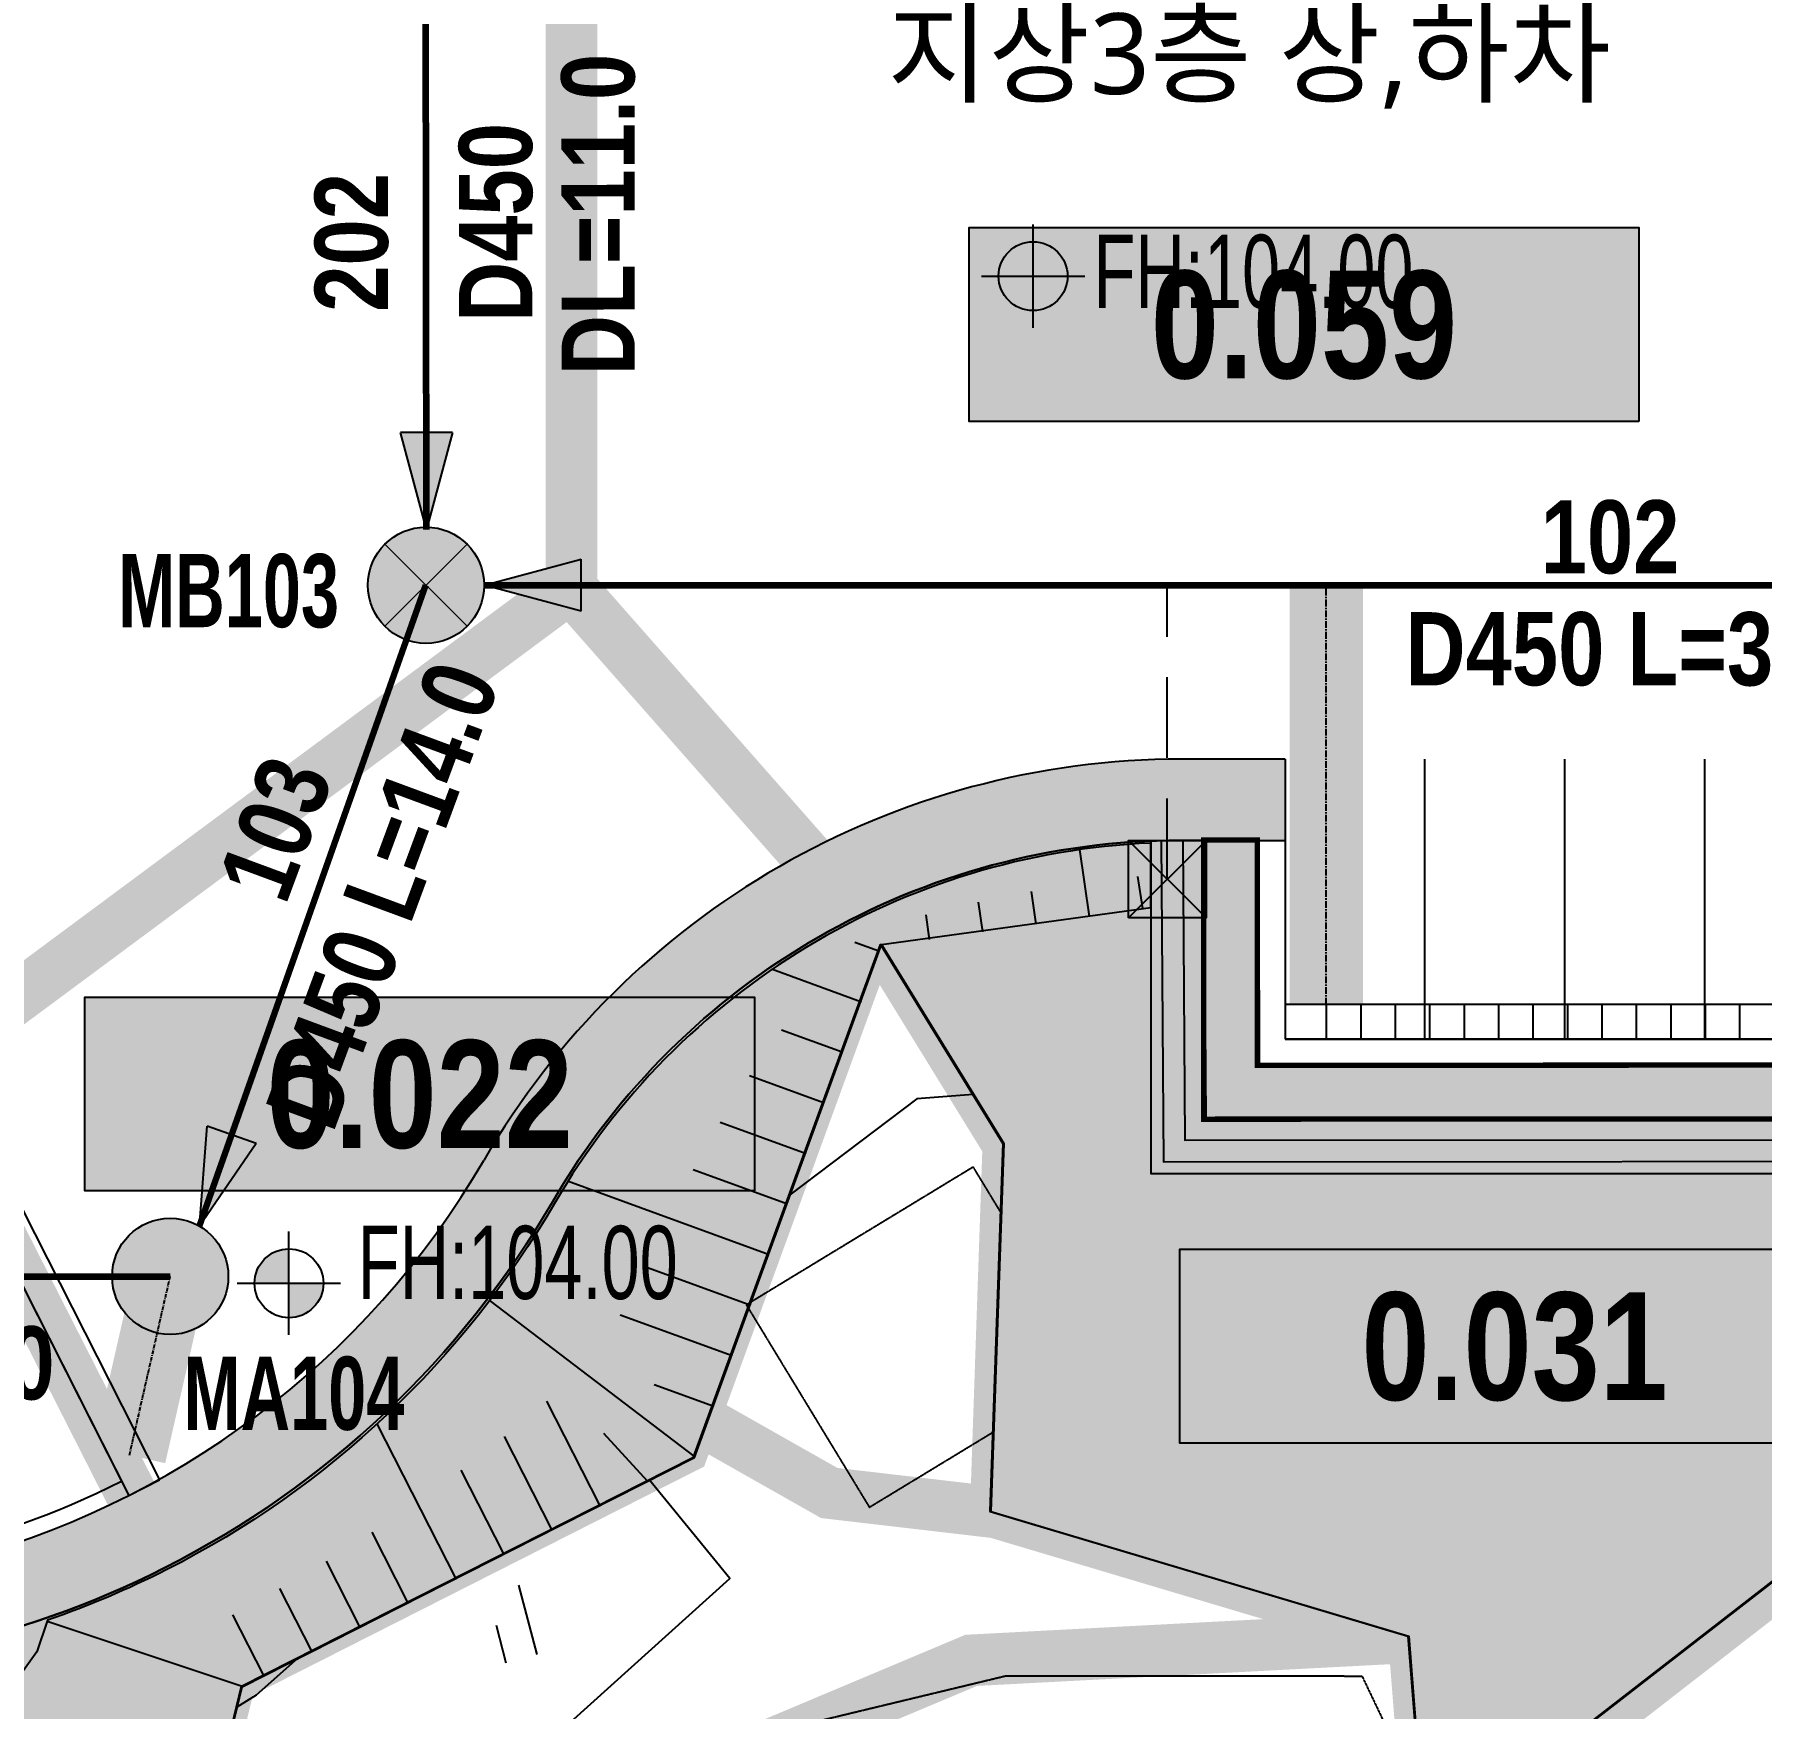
# Model space of a CAD drawing. Header units: inches. Extents: x 7998 to 323252, y 7981 to 229604.
# Drawn here: x 138959 to 171042, y 34343 to 65448 of the extents above; entities that cross this region are included whole.
import ezdxf
from ezdxf.enums import TextEntityAlignment as Align
from ezdxf.xclip import XClip

# ---------------------------------------------------------------- set-up
doc = ezdxf.new("R2010")
doc.units = ezdxf.units.IN
doc.header["$MEASUREMENT"] = 0
doc.header["$XCLIPFRAME"] = 0
for name, pattern in [('ACAD_ISO07W100', [3, 0, -3]), ('CENTER', [2, 1.25, -0.25, 0.25, -0.25]), ('CONTINOUS', [0]), ('DASHED', [0.75, 0.5, -0.25]), ('DASHED2', [0.375, 0.25, -0.125]), ('PHANTOM', [25, 20, -1, 1, -1, 1, -1]), ('XREF_BASE$0$HIDDEN', [0.375, 0.25, -0.125])]:
    doc.linetypes.add(name, pattern=pattern)
for name, color, linetype in [('-00 기호-관보호공D200-우수', 7, 'Continuous'), ('-00 기호-우수-U형플륨관D200', 4, 'Continuous'), ('CD_BASIN AREA', 30, 'Continuous'), ('CD_BASIN AREA_TEXT', 240, 'Continuous'), ('CD_BOX', 130, 'Continuous'), ('CD_MH_D1200', 100, 'Continuous'), ('CD_MH_D900', 100, 'Continuous'), ('CD_MH_TEXT', 100, 'Continuous'), ('CD_PIPE_TEXT', 93, 'Continuous'), ('CD_PIPE_흄관', 100, 'Continuous'), ('CD_S GULLY 500', 90, 'Continuous'), ('CD_SUBDRAIN PIPE D200', 55, 'CENTER'), ('CD_SUBDRAIN PIPE D250', 50, 'DASHED'), ('CD_TRENCH AxA(무소음)', 90, 'Continuous'), ('CD_TRENCH AxA(스틸)', 90, 'Continuous'), ('CE_PROPERTY LINE', 2, 'PHANTOM'), ('CE_SITE_FH', 170, 'Continuous'), ('TEXT-MAIN', 3, 'CONTINOUS'), ('XREF_BASE$0$0-녹지', 71, 'Continuous'), ('XREF_BASE$0$1-HY', 8, 'Continuous'), ('XREF_BASE$0$1-SIM', 8, 'Continuous'), ('XREF_BASE$0$1-묘지', 4, 'Continuous'), ('XREF_BASE$0$1-비닐하우스', 7, 'XREF_BASE$0$HIDDEN'), ('XREF_BASE$0$A-조적해치', 8, 'Continuous'), ('XREF_BASE$0$CE-SLOP-FILL', 1, 'Continuous'), ('XREF_BASE$0$WID', 4, 'Continuous'), ('XREF_BASE$0$사업부지', 7, 'Continuous'), ('XREF_BASE$0$절토옹벽', 2, 'Continuous'), ('XREF_BASE$0$지상1층 평면도$0$A-PK', 6, 'Continuous')]:
    doc.layers.add(name, color=color, linetype=linetype)
doc.layers.add('CE_FH_TEXT', color=130, linetype='Continuous', lineweight=20)
doc.styles.get("Standard").update_dxf_attribs({"font": 'txt', "bigfont": 'whgtxt.shx'})
doc.styles.add('나눔고딕B', font='나눔고딕BOLD.TTF')
doc.styles.add('나눔고딕N', font='나눔고딕.TTF')
doc.styles.add('맑은고딕', font='malgun_6.ttf')
doc.styles.add('휴먼엑스포', font='HMFMMUEX.TTC')
doc.linetypes.add('U', pattern='A,0.5,-0.0645,["U",휴먼엑스포,S=0.4,R=0,X=0,Y=-0.2],-0.4355000000000001,0.25', length=1.25)
doc.dimstyles.new('ISO-25', dxfattribs={"dimtxt": 2.5, "dimasz": 2.5, "dimexe": 1.25, "dimexo": 0.625, "dimtad": 1, "dimtxsty": 'Standard', "dimcen": 2.5, "dimadec": 0, "dimazin": 0, "dimtfac": 1, "dimtmove": 0, "dimatfit": 3, "dimfxl": 1, "dimarcsym": 0})

# ---------------------------------------------------------------- blocks, each defined once
blk = doc.blocks.new('XREF_BASE$0$XREF_BASE$0$A$C5E376D50')
at = {"layer": 'Defpoints', "color": 8, "linetype": 'Continuous', "flags": 128}
blk.add_lwpolyline([(217316.9919377109, 249323.9522895508), (217355.4705539914, 237061.341417573), (220995.8205651729, 225079.2702365093), (225615.8645665189, 218733.1795939258), (242228.3878179556, 208430.9289203014), (244802.1979021216, 205728.228277907), (250479.4404075891, 199766.5284095295), (263058.4959140541, 191978.3109284407), (272535.9482415006, 187743.0801730375), (281115.7233088929, 182682.4473430295), (285216.6557595544, 173581.0069610616), (288338.6812262735, 173185.4831387566), (291768.5777855404, 172782.4515611627), (288689.8604219733, 184279.6198825547), (289782.5532216388, 188809.2856989086), (298180.945014623, 193065.7420167914), (301654.9935751371, 202596.735439579), (303927.8221388105, 198900.8585062069), (303690.5480159232, 192063.4048124547), (311456.0591533622, 189742.9616222908), (311748.1782309101, 186005.6246756751), (311975.4491139115, 185910.9412591839), (360345.999016488, 223423.6668609709), (363071.3270468302, 246497.4181914628)], dxfattribs=at)
blk = doc.blocks.new('XREF_BASE$0$A$C0C523BD5')
at = {"layer": 'XREF_BASE$0$1-SIM', "color": 8}
for p, q in [((0.3944576354988385, 0.8915101256570779), (0.3944576354988385, 1.274165697395802e-06)), ((1.977459760382771e-06, 0.4800446797744371), (1.977459760382771e-06, 1.274165697395802e-06))]:
    blk.add_line(p, q, dxfattribs=at)
blk = doc.blocks.new('XREF_BASE$0$A$C6A6F38D5')
h = blk.add_hatch(color=253)
h.dxf.hatch_style = 1
h.paths.add_polyline_path([(121776.3916031509, 31926.12182220796), (137750.52472136, 44866.33680922035), (137137.1226093089, 45656.10756661222), (121247.0865061076, 32781.20936421628), (113440.5981531602, 27576.82059450008), (98668.23062719184, 27568.51683454207), (98665.87626816123, 31757.06385578337), (97665.8764260899, 31756.50176142299), (97668.792869861, 26567.95492682824), (113668.7903515723, 26576.94869546828)])
at = {"layer": 'Defpoints', "ltscale": 150, "flags": 128}
blk.add_lwpolyline([(7342.20028197486, 76541.5169813633), (7380.678898058948, 64278.90610935516), (11021.02890916239, 52296.83492825992), (15641.07291046414, 45950.74428565291), (32253.59616183443, 35648.49361191067), (34827.40624598041, 32945.79296950647), (40504.64875141066, 26984.09310108394), (53083.70425793668, 19195.87561994858), (62561.15658535669, 14960.64486447506), (71140.93165271357, 9900.012034417508), (75241.86410320131, 798.5716523848532), (78363.88957003271, 403.0478300890827), (81793.78612929722, 0.01625247256015427), (78715.06876569102, 11497.1845738549), (79807.76156550227, 16026.85039023153), (88206.15335851326, 20283.30670806562), (91680.20191909047, 29814.30013083003), (93953.0304827413, 26118.4231974358), (93715.75635980838, 19280.96950368519), (101481.2674971162, 16960.5263134393), (101773.3865747547, 13223.18936685176), (102000.6574577538, 13128.50595036644), (150371.2073604646, 50641.23155180126), (153096.535391076, 73714.98288230502)], dxfattribs=at)
at = {"layer": 'XREF_BASE$0$CE-SLOP-FILL', "color": 251, "linetype": 'ByBlock'}
for p, q in [((95544.94064508029, 30336.86383871813), (95365.53816328943, 31576.95125714733)), ((96534.63750134828, 30480.04251273428), (96447.77261118521, 31080.48045717794)), ((93565.5469325441, 30050.50649068595), (93486.1449853126, 30599.35818313548)), ((94555.24378881208, 30193.6851647021), (94468.01645633439, 30796.62842651768)), ((92575.85007627588, 29907.32781666992), (92509.75822979258, 30364.17582939853)), ((91635.04968964471, 29690.42575588249), (91188.22470688564, 29853.29353045029)), ((91308.2520835041, 28745.18440147847), (89641.35603585723, 29352.76826583556)), ((90950.13020697981, 27811.36074842102), (89826.58173036017, 28220.89434002127)), ((90607.67046564724, 26871.8282446904), (89233.08135948516, 27372.86618416136)), ((90280.87285950663, 25926.58689028639), (88687.33395448606, 26507.43206493449)), ((89595.9533768415, 24047.52188282504), (85846.81073236256, 25414.0849502545)), ((89938.41311817407, 24987.05438655565), (88184.5457102654, 25626.3393250324)), ((89253.49363550916, 23107.9893790943), (87286.67409493984, 23824.89540250177)), ((88226.11441151146, 20289.39186790222), (84403.44811844034, 23199.91484695507)), ((88911.0338941766, 22168.45687536357), (86830.59651831142, 22926.77661711673)), ((88568.57415284403, 21228.92437163295), (87456.57608046476, 21634.24783912077)), ((86451.20963558438, 19393.86960158715), (85466.69256513054, 21327.03497445161)), ((83775.26050581504, 18037.6503562445), (82313.25766430236, 20908.39110118602)), ((85559.22659232793, 18941.79651980623), (84678.1539567106, 20671.84179913168)), ((87334.36543759913, 19841.46887842086), (86526.3751076886, 20727.49682850527)), ((84667.24354907149, 18489.72343802531), (83873.13457602542, 20049.00972674959)), ((82883.27746255859, 17585.57727446358), (82217.83220351813, 18892.22372166123)), ((81991.29441930214, 17133.50419268265), (81369.01346759428, 18355.39462418164)), ((81099.31137604592, 16681.43111090185), (80506.73732424341, 17844.99004977764)), ((80208.14200375299, 16227.76033155012), (79631.2970351316, 17360.43415947663)), ((79807.7615645635, 16026.85038992899), (76180.89781834465, 17232.38766162979))]:
    blk.add_line(p, q, dxfattribs=at)
at = {"layer": 'XREF_BASE$0$CE-SLOP-FILL', "color": 251}
blk.add_lwpolyline([(96683.72402972355, 31747.57512961744), (96683.72413560841, 25559.02747536774), (113983.5817508013, 25559.02777136452), (122385.3681857814, 31095.52040074425), (138404.7541013868, 44057.48700647752)], dxfattribs=at)
at = {"layer": 'XREF_BASE$0$CE-SLOP-FILL', "color": 251, "linetype": 'ByBlock'}
blk.add_lwpolyline([(96683.72403054126, 31699.79096929866, 0.2553564551833102), (85606.45546480874, 25001.23361349883, -0.1446457408303017), (78394.59740749281, 18193.15943098426, -0.03424554593242065), (76190.0132634677, 17258.8868249325), (75988.45686386293, 16672.94989307024), (71140.9316517748, 9900.01203411512), (75241.86410226207, 798.5716520824644), (78363.88956909347, 403.0478297867521), (81793.78612835798, 0.01625217005494051), (78715.06876478391, 11497.18457368374), (79807.7615645635, 16026.85038992899), (88206.15335757425, 20283.30670776308), (91680.20191815216, 29814.30013052744), (96683.72405100358, 30503.84716007343), (96683.72403054126, 31699.79096929866)], format="xyb", dxfattribs=at)
at = {"layer": 'XREF_BASE$0$절토옹벽', "color": 8, "linetype": 'ByBlock', "ltscale": 5, "flags": 128}
blk.add_lwpolyline([(137750.52472136, 44866.33680922035, 99.99999999999999, 99.99999999999999, 0), (121776.3916031509, 31926.12182220796, 99.99999999999999, 99.99999999999999, 0), (113668.7903515723, 26576.94869546828, 99.99999999999999, 99.99999999999999, 0), (97668.792869861, 26567.95492682824, 99.99999999999999, 99.99999999999999, 0), (97665.8764260899, 31756.50176142299, 99.99999999999999, 99.99999999999999, 0), (98665.87626816123, 31757.06385578337, 0, 0, 0), (98665.8762681773, 31757.06382713313, 99.99999999999999, 99.99999999999999, 0), (98668.23062719184, 27568.51683454207, 99.99999999999999, 99.99999999999999, 0), (113440.5981531602, 27576.82059450008, 99.99999999999999, 99.99999999999999, 0), (121247.0865061076, 32781.20936421628, 99.99999999999999, 99.99999999999999, 0), (137137.1226093089, 45656.10756661222, 99.99999999999999, 99.99999999999999, 0)], format="xyseb", close=True, dxfattribs=at)
blk = doc.blocks.new('XREF_BASE$0$A$C55BF2D68')
at = {"layer": 'Defpoints', "color": 8, "elevation": 102999.999999999, "flags": 128}
blk.add_lwpolyline([(1886.219451220357, 76541.50206056901), (1924.698067501071, 64278.89118859125), (5565.048078682623, 52296.8200075276), (10185.09208002838, 45950.72936494392), (26797.61533146549, 35648.47869131947), (29371.42541563127, 32945.7780489251), (35048.667921099, 26984.07818054757), (47627.72342756379, 19195.86069945875), (57105.17575501034, 14960.62994405557), (65684.95082240237, 9899.997114047874), (69785.88327306428, 798.5567320797127), (72907.90873978322, 403.0329097746871), (76337.80529905006, 0.001332181040197611), (73259.08793548273, 11497.16965357284), (74351.78073514847, 16026.83546992671), (82750.17252813291, 20283.29178780946), (86224.22108864703, 29814.2852105971), (88497.04965232045, 26118.40827722521), (88259.77552943293, 19280.95458347304), (96025.28666687186, 16960.51139330887), (96317.40574441978, 13223.17444669316), (96544.67662742117, 13128.49103020225), (144915.2265299975, 50641.21663198899), (147640.55456034, 73714.96796248097)], dxfattribs=at)
blk = doc.blocks.new('XREF_BASE', base_point=(1.855369191616774e-10, 0))
at = {"layer": 'XREF_BASE$0$0-녹지'}
h = blk.add_hatch(color=254, dxfattribs=at)
h.dxf.hatch_style = 1
edge = h.paths.add_edge_path()
edge.add_arc((133460.6757528264, 52569.02938867751), 17499.9999998974, 296.8892841385451, 329.8113107090156)
edge.add_arc((160256.2724136018, 36980.7004343814), 13500.0000000107, 90.08699140430821, 149.8113107090157, ccw=False)
edge.add_line((160235.7755547242, 50480.68487433781), (160682.3700255952, 50481.02390356435))
edge.add_line((160682.3700255952, 50481.02390356435), (160682.3700255952, 45292.47735745343))
edge.add_line((160682.3700255952, 45292.47735745343), (176682.3675074684, 45301.47083760961))
edge.add_line((176682.3675074684, 45301.47083760961), (184807.9090177072, 50634.61037262052))
edge.add_line((184807.9090177072, 50634.61037262052), (200764.1018772563, 63590.85895136162))
edge.add_line((200764.1018772563, 63590.85895136162), (200122.2850430459, 64430.09600838018))
edge.add_line((200122.2850430459, 64430.09600838018), (200872.1098545142, 65038.4234516232))
edge.add_line((200872.1098545142, 65038.4234516232), (200872.1098545142, 68884.77370789157))
edge.add_line((200872.1098545142, 68884.77370789157), (205268.7876879792, 68884.77370789158))
edge.add_line((205268.7876879792, 68884.77370789158), (205268.7876879792, 81693.77370785805))
edge.add_line((205268.7876879792, 81693.77370785805), (211598.7876879792, 81693.77370785805))
edge.add_line((211598.7876879792, 81693.77370785805), (211598.7876879792, 91784.77370785805))
edge.add_line((211598.7876879792, 91784.77370785805), (205268.7876879792, 91784.77370785805))
edge.add_line((205268.7876879792, 91784.77370785805), (205272.1098163077, 127088.0880233045))
edge.add_line((205272.1098163077, 127088.0880233045), (205068.7838430749, 127088.0880233045))
edge.add_line((205068.7838430749, 127088.0880233045), (205033.1327482238, 155289.009115685))
edge.add_line((205033.1327482238, 155289.009115685), (186236.7979731904, 155289.0790374458))
edge.add_line((186236.7979731904, 155289.0790374458), (179428.98716354, 160842.434504421))
edge.add_line((179428.98716354, 160842.434504421), (178796.8867431032, 160067.5480235135))
edge.add_line((178796.8867431032, 160067.5480235135), (185880.6606596923, 154289.0803621067))
edge.add_line((185880.6606596923, 154289.0803621067), (103072.1098163077, 154288.0880243902))
edge.add_line((103072.1098163077, 154288.0880243902), (103072.1098163077, 154488.0880243885))
edge.add_line((103072.1098163077, 154488.0880243885), (103072.1098163077, 155188.0880325825))
edge.add_arc((104572.1098163077, 155188.0880325825), 1500, 90, 180, ccw=False)
edge.add_line((104572.1098163077, 156688.0880325825), (118672.1098163077, 156688.0880325825))
edge.add_line((118672.1098163077, 156688.0880325825), (118672.1098163077, 162688.0880325825))
edge.add_line((118672.1098163077, 162688.0880325825), (118272.1098163077, 162688.0880325825))
edge.add_arc((118272.1098163077, 164188.0880325825), 1500, 180, 270, ccw=False)
edge.add_line((116772.1098163077, 164188.0880325825), (116772.1098163077, 167888.0880325823))
edge.add_line((116772.1098163077, 167888.0880325823), (87972.10981630767, 167888.0880325823))
edge.add_line((87972.10981630767, 167888.0880325823), (87972.10981630767, 164188.0880325825))
edge.add_arc((86472.10981630767, 164188.0880325825), 1500, 270.00000000000443, 360, ccw=False)
edge.add_line((86472.10981630778, 162688.0880325825), (83852.04586309195, 162688.0880325823))
edge.add_line((83852.04586309195, 162688.0880325823), (82893.94259165414, 166370.6820997372))
edge.add_line((82893.94259165414, 166370.6820997372), (66824.15137029951, 162169.9836048912))
edge.add_line((66824.15137029951, 162169.9836048912), (71408.19813368644, 144596.664663866))
edge.add_arc((70441.59653713582, 144340.3809274617), 999.999999999787, 276.6297536689559, 14.84966587991272, ccw=False)
edge.add_arc((70009.54646974981, 147749.840241934), 4436.683803088396, 254.00037360951228, 277.08857902594576, ccw=False)
edge.add_line((68786.65848733904, 143485.0180708391), (70064.85570017621, 143818.5621136241))
edge.add_line((70064.85570017621, 143818.5621136241), (64959.78570018374, 163338.2928346228))
edge.add_line((64959.78570018374, 163338.2928346228), (71225.92991335131, 164827.0267330795))
edge.add_line((71225.92991335131, 164827.0267330795), (78886.01207310882, 166666.6395429181))
edge.add_line((78886.01207310882, 166666.6395429181), (85859.04497173196, 168322.5046233563))
edge.add_line((85859.04497173196, 168322.5046233563), (95266.27942954563, 175398.6557511881))
edge.add_line((95266.27942954563, 175398.6557511881), (115342.850568343, 171153.2618547352))
edge.add_line((115342.850568343, 171153.2618547352), (125280.9746075631, 162604.1215268308))
edge.add_line((125280.9746075631, 162604.1215268308), (125933.1170782889, 163362.2179572009))
edge.add_line((125933.1170782889, 163362.2179572009), (126134.6517354711, 163596.4983870708))
edge.add_line((126134.6517354711, 163596.4983870708), (126783.5237093433, 163032.5098254355))
edge.add_line((126783.5237093433, 163032.5098254355), (128944.9433038561, 158844.9393511165))
edge.add_line((128944.9433038561, 158844.9393511165), (140179.5393470214, 162644.7224644981))
edge.add_line((140179.5393470214, 162644.7224644981), (160639.8516646577, 164873.022363612))
edge.add_line((160639.8516646577, 164873.022363612), (176136.0478526428, 164658.7720794424))
edge.add_line((176136.0478526428, 164658.7720794424), (184686.3341723979, 160130.9576182598))
edge.add_line((184686.3341723979, 160130.9576182598), (192644.8319442561, 159375.9652236858))
edge.add_line((192644.8319442561, 159375.9652236858), (198937.0684650214, 157814.1088067917))
edge.add_line((198937.0684650214, 157814.1088067917), (200648.4905792689, 156657.7648597998))
edge.add_line((200648.4905792689, 156657.7648597998), (207582.8246090692, 161059.2551410662))
edge.add_line((207582.8246090692, 161059.2551410662), (212234.1328319646, 104734.6828102516))
edge.add_line((212234.1328319646, 104734.6828102516), (216105.8924604245, 92444.04302431687))
edge.add_line((216105.8924604245, 92444.04302431687), (213380.5644300822, 69370.29169382504))
edge.add_line((213380.5644300822, 69370.29169382504), (164802.7104961179, 31696.79596928228))
edge.add_line((164802.7104961179, 31696.79596928228), (164490.6245669564, 35689.58645514515))
edge.add_line((164490.6245669564, 35689.58645514515), (156725.1134295175, 38010.02964530911))
edge.add_line((156725.1134295175, 38010.02964530911), (156962.3875524048, 44847.48333906126))
edge.add_line((156962.3875524048, 44847.48333906126), (154689.5589887314, 48543.36027243338))
edge.add_line((154689.5589887314, 48543.36027243338), (151215.5104282172, 39012.36684964574))
edge.add_line((151215.5104282172, 39012.36684964574), (142816.6704949569, 34754.05280405399))
edge.add_line((142816.6704949569, 34754.05280405399), (141724.4258355675, 30226.24471540912))
edge.add_line((141724.4258355675, 30226.24471540912), (144803.1431991346, 18729.07639401712))
edge.add_line((144803.1431991346, 18729.07639401712), (138251.2211731486, 19527.63179391599))
edge.add_line((138251.2211731486, 19527.63179391599), (134150.2887224872, 28629.07217588392))
edge.add_line((134150.2887224872, 28629.07217588392), (125570.5136550969, 33689.70500589092))
edge.add_line((125570.5136550969, 33689.70500589092), (116093.0613276485, 37924.93576129497))
edge.add_line((116093.0613276485, 37924.93576129497), (103514.0058211823, 45713.15324238449))
edge.add_line((103514.0058211823, 45713.15324238449), (97836.76331571583, 51674.85311076115))
edge.add_line((97836.76331571583, 51674.85311076115), (95262.95323154994, 54377.5537531555))
edge.add_line((95262.95323154994, 54377.5537531555), (78650.42998011317, 64679.80442678019))
edge.add_line((78650.42998011317, 64679.80442678019), (74030.38597876765, 71025.89506936359))
edge.add_line((74030.38597876765, 71025.89506936359), (70390.03596758563, 83007.96625042708))
edge.add_line((70390.03596758563, 83007.96625042708), (70351.55735130515, 95270.57712240494))
edge.add_line((70351.55735130515, 95270.57712240494), (74248.26306400076, 107383.9620645296))
edge.add_line((74248.26306400076, 107383.9620645296), (76107.06575730909, 115445.4965067444))
edge.add_line((76107.06575730909, 115445.4965067444), (75634.38290032744, 123435.0264756018))
edge.add_line((75634.38290032744, 123435.0264756018), (72479.35712893493, 128598.7133675404))
edge.add_line((72479.35712893493, 128598.7133675404), (72371.03704656335, 129016.0639025804))
edge.add_arc((69656.09607462632, 120961.3078218673), 8500.00000005216, 359.9999984064708, 71.37306523840499, ccw=False)
edge.add_line((78156.09607467847, 120961.3075854625), (78156.09501012135, 82684.86678579124))
edge.add_arc((107656.0950103011, 82684.86596532748), 29500.00000017979, 179.9999985212206, 238.2040076265575)
edge.add_line((92112.65271238261, 57611.94428591635), (124239.989596198, 37695.26232023066))
edge.add_arc((133460.6757574421, 52569.02950256623), 17500.0000993852, 238.2040075118079, 296.8892839564268)
at = {"layer": 'XREF_BASE$0$사업부지', "linetype": 'Continuous', "ltscale": 10}
h = blk.add_hatch(dxfattribs=at)
h.set_pattern_fill('AR-HBONE', color=8, scale=99.99999999999997, angle=14.62512504690361, style=0)
h.set_pattern_definition([(59.62512504690361, (-197505235.7931973, -418325729.8734787), (-142.831999634744, 547.3563920156049), [1200, -400]), (149.6251250469036, (-197505033.5310011, -418325384.7792827), (-142.831999634744, 547.3563920156049), [1200, -400])])
edge = h.paths.add_edge_path()
edge.add_arc((69656.09607463516, 120961.3078219974), 8499.999999992937, 12.089525258264985, 71.41029134700989, ccw=False)
edge.add_arc((69656.09607463516, 120961.3078219974), 8499.999999997353, 359.99999840670176, 12.08952525826362, ccw=False)
edge.add_line((78156.09607467847, 120961.3075855917), (78156.09501013253, 82684.86678566365))
edge.add_arc((107656.0950102923, 82684.86596535624), 29500.00000020882, 179.9999985212206, 238.2040075341432)
edge.add_line((92112.6526720738, 57611.94431090495), (124239.990657344, 37695.26166240498))
edge.add_arc((133460.6757575949, 52569.02950248215), 17500.00009946504, 238.2040115990283, 296.8892839559107)
edge.add_arc((133460.6757526938, 52569.02938859724), 17500.00000003145, 296.8892841389975, 329.8113107092159)
edge.add_arc((160256.2724135364, 36980.70043443912), 13499.9999999482, 89.99999840677339, 149.811310709247, ccw=False)
edge.add_line((160256.2727889656, 50480.70043439209), (162177.0638090512, 50480.70038105128))
edge.add_line((162177.0638090125, 50480.70038109296), (162177.0638220031, 51980.70038097887))
edge.add_line((162177.0638220147, 51980.70038085035), (160256.2728306591, 51980.70043428848))
edge.add_arc((160256.2724135667, 36980.70043432387), 15000.00000001573, 89.99999840679433, 149.8113107091951)
edge.add_arc((133460.6757526938, 52569.02938859724), 16000.00000002185, 296.8892841390473, 329.8113107091153, ccw=False)
edge.add_arc((133460.6757526938, 52569.02938859724), 16000.00000002493, 238.20401178216218, 296.88928413904694, ccw=False)
edge.add_line((125030.3351809294, 38970.15598514676), (92902.99719771883, 58886.83863243973))
edge.add_arc((107656.0950102345, 82684.86596534122), 28000.00000016149, 179.9999984068245, 238.2040074197688, ccw=False)
edge.add_line((79656.0950101018, 82684.8667439036), (79656.09607464774, 120961.3075438316))
edge.add_arc((69656.09607463516, 120961.3078219974), 9999.999999976548, 359.9999985212207, 12.08952537272298)
edge.add_arc((69656.09607463516, 120961.3078219974), 9999.999999976517, 12.08952525816055, 76.96135139365832)
edge.add_line((71912.17867457587, 130703.4888560779), (72365.80315258447, 129017.8261488449))
at = {"layer": 'Defpoints', "linetype": 'Continuous', "flags": 128}
blk.add_lwpolyline([(70355.77743787131, 95272.48476124092), (70394.25605395544, 83009.87388923278), (74034.60606505888, 71027.80270813755), (78654.65006636063, 64681.71206553053), (95267.17331773101, 54379.46139178831), (97840.98340187703, 51676.76074938408), (103518.225907307, 45715.06088096155), (116097.2814138332, 37926.8433998262), (125574.7337412533, 33691.61264435267), (134154.5088086099, 28630.97981429513), (138255.4412590979, 19529.53943226247), (141377.4667259293, 19134.01560996671), (144807.3632851937, 18730.98403235018), (141728.6459215876, 30228.15235373253), (142821.3387213986, 34757.81817010915), (151219.7305144097, 39014.27448794325), (154693.779074987, 48545.26791070765), (156966.6076386378, 44849.39097731341), (156729.3335157048, 38011.93728356282), (164494.8446530128, 35691.49409331693), (164786.9637306512, 31954.15714672938), (165014.2346136502, 31859.47373024408), (213384.784516361, 69372.19933167887), (216110.1125469725, 92445.95066218264)], dxfattribs=at)
at = {"layer": 'XREF_BASE$0$0-녹지', "color": 8}
blk.add_lwpolyline([(70351.55735130515, 95270.57712240494), (70390.03596758563, 83007.96625042707), (74030.38597876765, 71025.89506936353), (78650.42998011317, 64679.8044267802), (95262.95323154982, 54377.55375315552), (97836.76331571583, 51674.85311076115), (103514.0058211823, 45713.15324238452), (116093.0613276483, 37924.93576129503), (125570.5136550968, 33689.70500589092), (134150.2887224872, 28629.07217588392), (138251.2211731486, 19527.63179391599), (144803.1431991346, 18729.07639401709), (141724.4258355675, 30226.24471540912), (142816.6704949569, 34754.05280405399), (151215.5104282172, 39012.36684964574), (154689.5589887314, 48543.36027243338), (156962.3875524048, 44847.48333906126), (156725.1134295175, 38010.02964530909), (164490.6245669564, 35689.58645514515), (164782.7436445048, 31952.2495085292), (165010.0145275062, 31857.56609203829), (213380.5644300822, 69370.29169382504), (216105.8924604245, 92444.04302431684)], dxfattribs=at)
blk.add_lwpolyline([(211598.7876879792, 91784.77370785805), (211598.7876879792, 81693.77370785805), (205268.7876879792, 81693.77370785805), (205268.7876879792, 68884.77370789158), (200872.1098545142, 68884.77370789158), (200872.1098545142, 65038.42345162318), (200122.2850430459, 64430.09600838018), (200764.1018772563, 63590.85895136162), (184807.9090177075, 50634.61037262052), (176682.3675074684, 45301.47083760961), (160682.3700255952, 45292.47735745343), (160682.3700255952, 50481.02390356432), (160256.2724136073, 50480.70043439209, 0.2670669633420433), (148587.2222548332, 43769.1662693423, -0.1446457408314517), (141375.36419748, 36961.09208676373), (141375.36419748, 36961.09208676359, -0.2618101119867045), (124239.9906573701, 37695.26166237891), (124239.9906573701, 37695.26166237914), (92112.6526720738, 57611.94431090518), (92112.6526720738, 57611.94431090495, -0.2595674895470452), (78156.09501012135, 82684.86596532726), (78156.09501012135, 82684.86596532725), (78156.09607467847, 120961.3075855917)], format="xyb", dxfattribs=at)
at = {"layer": 'XREF_BASE$0$1-HY', "color": 8}
for points in [[(156400.1098057213, 45759.7389427633), (155355.4925016286, 45674.55071526649), (152990.8038717839, 43890.64363796078)], [(143812.0784525522, 18847.11021793704), (145621.7931101206, 16411.69381195912), (149885.221036836, 15547.17064174544), (155871.970233934, 15318.37367108068), (160145.6588469292, 17349.25664140563), (145581.3265479794, 31085.94334838726), (151877.0227073324, 36762.49545908952), (150383.5407250929, 38593.65907030273)], [(143851.9038861841, 35283.61897198809), (143077.7981185084, 34596.56756661995), (142722.3538460699, 34375.90389702586)]]:
    blk.add_lwpolyline(points, dxfattribs=at)
at = {"layer": 'XREF_BASE$0$1-묘지', "color": 8, "linetype": 'XREF_BASE$0$HIDDEN', "ltscale": 3}
blk.add_lwpolyline([(167145.5435878797, 25245.69375763973), (167424.3502715253, 22157.88691902626), (162124.5250934791, 18985.93876639707), (146892.5249599312, 31182.12923408649), (150512.6378687411, 33392.81431524409), (157002.766834008, 34955.65595366107), (163621.6327263489, 34952.28179589473), (166071.3252651356, 29817.47552007274)], close=True, dxfattribs=at)
at = {"layer": 'XREF_BASE$0$1-비닐하우스', "color": 8, "ltscale": 3}
blk.add_lwpolyline([(156919.8542265082, 43558.30937954783), (156401.6459613387, 44410.95111438911), (152185.0862246072, 41848.26151426625), (154470.3069233098, 38088.23939232808), (156778.7175157033, 39491.21721962932)], dxfattribs=at)
at = {"layer": 'XREF_BASE$0$A-조적해치', "color": 8}
blk.add_line((140577.2980288272, 38573.86380285351), (140712.9784096084, 38306.29916716507), dxfattribs=at)
blk.add_arc((133476.6914346209, 52576.41307055159), 15700, 238.2040091074849, 296.8892857317392, dxfattribs=at)
at = {"layer": 'XREF_BASE$0$WID', "color": 8}
for p, q in [((162193.0813495643, 51988.08800603938), (160272.2903583827, 51988.08800603938)), ((162193.0813495647, 51988.08800603938), (162193.0814493787, 46788.08800604125)), ((164793.0814493787, 46788.08800603938), (164793.0814493787, 51988.08800603938)), ((167393.0814493787, 46788.08800603938), (167393.0814493787, 51988.08800603938)), ((169993.0814493787, 46788.08800603938), (169993.0814493787, 51988.08800603938)), ((162193.0814493787, 46788.08800604101), (175193.0814493787, 46788.08800603985)), ((137004.3813349167, 45619.73254264519), (140577.2980288272, 38573.86380285351))]:
    blk.add_line(p, q, dxfattribs=at)
for centre, radius, start, end in [((160272.2903583827, 36988.08800603938), 15000, 90, 149.8113190276489), ((133476.6914346209, 52576.41307055159), 16000, 238.2040091074862, 329.8113190276491)]:
    blk.add_arc(centre, radius, start, end, dxfattribs=at)
at = {"layer": 'XREF_BASE$0$사업부지', "color": 8, "linetype": 'Continuous', "ltscale": 10, "flags": 128}
blk.add_lwpolyline([(72365.80315257097, 129017.8261488262, -0.2647752013405861), (77967.57918691961, 122741.5461415453, -0.05279949481186038), (78156.09607467847, 120961.3075855917), (78156.09501012135, 82684.86678561487, 0.259567496967005), (92112.6526720738, 57611.94431090495), (124239.9906573701, 37695.26166237891, 0.2618101119867151), (141375.36419748, 36961.09208676359, 0.1446457408303017), (148587.222254796, 43769.16626927815, -0.2670669707903662), (160256.2727889656, 50480.70043439209), (162177.0638090703, 50480.70038110809)], format="xyb", dxfattribs=at)
ref = blk.add_blockref('XREF_BASE$0$XREF_BASE$0$A$C5E376D50', (-146977.974474615, -154052.3607878956))
XClip(ref).set_block_clipping_path([(154965.4345864058, 162053.3751671459), (438965.4345861674, 383653.37516714586)])
at = {"layer": 'XREF_BASE$0$1-SIM', "color": 8, "xscale": 1500, "yscale": 1500, "zscale": 1500, "rotation": 14.62512501046145}
blk.add_blockref('XREF_BASE$0$A$C0C523BD5', (147719.5713310889, 35199.65789671219), dxfattribs=at)
at = {"layer": 'XREF_BASE$0$절토옹벽'}
blk.add_blockref('XREF_BASE$0$A$C6A6F38D5', (63013.57715589645, 18730.96777987762), dxfattribs=at)
at = {"layer": 'XREF_BASE$0$지상1층 평면도$0$A-PK'}
blk.add_blockref('XREF_BASE$0$A$C55BF2D68', (68451.83280366322, 18733.69391657657, -102999.999999999), dxfattribs=at)
blk = doc.blocks.new('CD_S GULLY 500')
at = {"layer": 'CD_S GULLY 500', "linetype": 'ByBlock'}
h = blk.add_hatch(color=255, dxfattribs=at)
h.paths.add_polyline_path([(-900.0000202209922, 899.8927127782008), (0, -7.275957614183426e-12), (899.9999797790078, 899.8927127778079)])
h.paths.add_polyline_path([(0, -7.275957614183426e-12), (-899.9999775962206, -899.8927105952971), (900.0000180383795, -899.8927105958355)])
h = blk.add_hatch(color=90, dxfattribs=at)
h.paths.add_polyline_path([(0, -7.275957614183426e-12), (-900.0000202209922, 899.8927127782008), (-899.9999775962206, -899.8927105952971)])
h.paths.add_polyline_path([(0, -7.275957614183426e-12), (900.0000180383795, -899.8927105958355), (899.9999797790078, 899.8927127778079)])
at = {"layer": 'CD_S GULLY 500', "color": 90}
blk.add_lwpolyline([(-899.9999775962206, -899.8927105952971), (-900.0000202209922, 899.8927127782008), (899.9999797790078, 899.8927127778079), (900.0000180383795, -899.8927105958355)], close=True, dxfattribs=at)
for points in [[(-900.0000202209922, 899.8927127782008), (900.0000180383795, -899.8927105958355)], [(899.9999797790078, 899.8927127778079), (-899.9999775962206, -899.8927105952971)]]:
    blk.add_lwpolyline(points, dxfattribs=at)
blk = doc.blocks.new('_Open30 D')
at = {"linetype": 'ByBlock'}
blk.add_hatch(color=256, dxfattribs=at).paths.add_polyline_path([(-1, 0.2679491899999999), (-1, -0.26794919), (0, 0)])
at = {"color": 0, "linetype": 'ByBlock', "lineweight": -2}
for p, q in [((-1, 0.26794919), (0, 0)), ((0, 0), (-1, -0.26794919))]:
    blk.add_line(p, q, dxfattribs=at)
at = {"linetype": 'ByBlock'}
blk.add_lwpolyline([(-1, 0.26794919), (-1, -0.26794919)], dxfattribs=at)
blk = doc.blocks.new('CD_MH_D900')
at = {"layer": 'CD_MH_D900', "linetype": 'ByBlock'}
h = blk.add_hatch(color=255, dxfattribs=at)
edge = h.paths.add_edge_path()
edge.add_arc((0, 0), 1350, 0, 360)
at = {"layer": 'CD_MH_D900'}
blk.add_circle((0, 0), 1350, dxfattribs=at)
blk = doc.blocks.new('CD_MH_D1200')
at = {"layer": 'CD_MH_D1200'}
h = blk.add_hatch(color=255, dxfattribs=at)
edge = h.paths.add_edge_path()
edge.add_arc((0, 0), 1350, 0, 360)
at = {"layer": 'CD_MH_D1200', "color": 1, "lineweight": 20}
for points in [[(-954.594154602033, 954.5941546020548), (954.594154602033, -954.5941546020548)], [(-954.594154602033, -954.5941546020548), (954.594154602033, 954.5941546020548)]]:
    blk.add_lwpolyline(points, dxfattribs=at)
at = {"layer": 'CD_MH_D1200'}
blk.add_circle((0, 0), 1350, dxfattribs=at)
blk = doc.blocks.new('FH P')
at = {"layer": 'CE_SITE_FH', "lineweight": 25}
h = blk.add_hatch(color=256, dxfattribs=at)
h.paths.add_polyline_path([(0, -8.526512829121202e-14), (0, 800, 0.4142135623730951), (-800, 0)])
h.paths.add_polyline_path([(800, 0), (0, 2.842170943040401e-14), (0, -800, 0.4142135623730951)])
for points in [[(0, -1200), (0, 1200)], [(-1200, 0), (1200, 0)]]:
    blk.add_lwpolyline(points, dxfattribs=at)
blk.add_circle((0, 0), 800, dxfattribs=at)
blk = doc.blocks.new('FDGSG')
at = {"layer": 'CD_BOX', "linetype": 'ByBlock'}
h = blk.add_hatch(color=254, dxfattribs=at)
h.dxf.hatch_style = 1
h.paths.add_polyline_path([(7772.686664056964, 0), (-7772.686664056964, 0), (-7772.686664056964, 4499.999999999884), (7772.686664056964, 4499.999999999884)])
blk.add_lwpolyline([(7772.686664056964, 0), (-7772.686664056964, 0), (-7772.686664056964, 4499.999999999884), (7772.686664056964, 4499.999999999884)], close=True, dxfattribs=at)

msp = doc.modelspace()

# ---------------------------------------------------------------- linework, layer by layer
at = {"layer": '-00 기호-관보호공D200-우수', "linetype": 'ACAD_ISO07W100', "ltscale": 300, "const_width": 1360}
for points in [[(162956.6581468228, 47422.11592052567), (162956.6581468222, 55187.64489100403)], [(140724.0178888027, 39051.88606355769), (141479.6137263591, 42371.28489994128)]]:
    msp.add_lwpolyline(points, dxfattribs=at)
at = {"layer": '-00 기호-우수-U형플륨관D200'}
msp.add_lwpolyline([(200869.9833833821, 66472.2796707104), (200869.9833833821, 63650.15412506081), (184800.3821761245, 50643.65749958354), (176728.8668711207, 45310.98570697526), (160726.6209474437, 45301.99096298705), (160689.8669990634, 50474.03743879854), (159889.8871979164, 50468.35256793468), (159932.2889362456, 44501.54434846381), (176969.4775684293, 44511.12082608799), (185273.6328859892, 49997.4927339673), (201669.9833833821, 63268.45538350502), (201669.9833833821, 66472.2796707104)], dxfattribs=at)
at = {"layer": '-00 기호-우수-U형플륨관D200', "linetype": 'U', "ltscale": 1600, "flags": 128}
msp.add_lwpolyline([(160289.8770984899, 50471.19500336661), (160329.4549418447, 44901.76765572543), (176849.172219775, 44911.05326653163), (185037.0075310568, 50320.57511677542), (201269.9833833821, 63459.30475428292), (201269.9833833821, 66472.2796707104)], dxfattribs=at)
at = {"layer": 'CD_BASIN AREA', "linetype": 'DASHED', "ltscale": 10000, "const_width": 960, "flags": 128}
for points in [[(77799.18075630334, 123543.3347451339, -0.02460006843083571), (78014.22876790343, 122735.5740962878, -0.05279949481186038), (78202.7456556623, 120955.3355403342), (78202.74459110518, 82678.89474035734, 0.259567496967005), (92159.30225305763, 57605.97226564742), (124286.6402383538, 37689.28961712138, 0.2618101119867151), (141422.0137784638, 36955.12004150606, 0.1125232270633056), (147403.955952782, 41926.62667160826), (153723.169863306, 38346.7828244827), (156817.4086537892, 37985.81027829174), (164584.2165181025, 35669.66707714826), (164878.4065815756, 31932.49258103459), (165105.7298981199, 31837.93512038152), (202352.7717798537, 60757.13505070713), (213400.2714039554, 69400.982614745), (216151.1604900093, 92506.17883556649)], [(141446.6352392583, 36967.62986541695), (136581.7450080492, 46561.29827112406, -0.2618101132579736), (130021.1901923073, 46838.74478733043), (104993.9597585781, 62334.66965366613), (105139.188816168, 68834.0464890783)], [(154295.2303262003, 49064.29582629462, -0.1158111704630494), (160302.9223699494, 50474.72838913456), (160723.7178972751, 50474.72837746142)]]:
    msp.add_lwpolyline(points, format="xyb", dxfattribs=at)
for points in [[(136719.548083866, 46134.7202788884), (148934.3863661349, 55194.74928026808), (148934.3863661349, 68878.80162237595)], [(160723.7178972751, 50474.72837746142), (160692.7834428346, 45285.49060420379), (176692.7809245458, 45294.48437284383), (200869.9833833821, 63650.15412506081), (202420.6390088725, 63650.15407975765)], [(148913.3963951935, 55179.18053174492), (154776.0295763093, 48518.00769875791), (157050.9058467762, 44823.39081189786), (156817.4086534998, 37985.8102783255)], [(164504.6371974774, 35665.45947926269), (156360.7003774469, 35237.26747069832), (151646.5193633652, 33253.73754905122), (151469.3580424711, 25389.92083546908), (144906.1221152951, 18698.30449756082)]]:
    msp.add_lwpolyline(points, dxfattribs=at)
at = {"layer": 'CD_SUBDRAIN PIPE D200', "ltscale": 100}
msp.add_lwpolyline([(162956.2759982164, 47422.11592052567), (162956.6581468222, 55187.64489100403)], dxfattribs=at)
at = {"layer": 'CD_SUBDRAIN PIPE D200', "ltscale": 60}
msp.add_lwpolyline([(140724.0178888027, 39051.88606355769), (141479.6137263591, 42371.28489994128)], dxfattribs=at)
at = {"layer": 'CD_SUBDRAIN PIPE D250', "ltscale": 3000}
msp.add_lwpolyline([(160003.713407104, 49754.81416650135), (160003.713407104, 55187.79020804806)], dxfattribs=at)
at = {"layer": 'CD_TRENCH AxA(무소음)', "linetype": 'DASHED2', "ltscale": 3000, "const_width": 319.9999999999999}
msp.add_lwpolyline([(137287.6571418527, 45758.48619663033), (140996.2542165437, 38445.05282114986)], dxfattribs=at)
at = {"layer": 'CD_TRENCH AxA(무소음)'}
for points in [[(137573.0594199202, 45903.21193613041), (141281.6564946113, 38589.77856065)], [(137002.2548637851, 45613.76045713013), (140710.8519384762, 38300.32708164967)], [(140710.8519384762, 38300.32708164967), (141281.6564946113, 38589.77856065005)]]:
    msp.add_lwpolyline(points, dxfattribs=at)
at = {"layer": 'CD_TRENCH AxA(스틸)'}
for points in [[(175190.9549782466, 47422.11592052654), (162190.9549782466, 47422.11592052561)], [(162190.9549782466, 47422.11592052561), (162190.9549782466, 46782.11592052561)], [(162956.2759982164, 47422.11592052561), (162956.2759982164, 46782.11592052561)], [(163596.2759982164, 47422.11592052561), (163596.2759982164, 46782.11592052561)], [(164236.2759982164, 47422.11592052561), (164236.2759982164, 46782.11592052561)], [(164876.2759982164, 47422.11592052596), (164876.2759982164, 46782.11592052596)], [(165516.2759982164, 47422.11592052561), (165516.2759982164, 46782.11592052561)], [(166156.2759982164, 47422.11592052561), (166156.2759982164, 46782.11592052561)], [(166796.2759982164, 47422.11592052587), (166796.2759982164, 46782.11592052587)], [(167436.2759982164, 47422.11592052561), (167436.2759982164, 46782.11592052561)], [(168076.2759982164, 47422.11592052561), (168076.2759982164, 46782.11592052561)], [(168716.2759982164, 47422.11592052561), (168716.2759982164, 46782.11592052561)], [(169356.2759982164, 47422.11592052535), (169356.2759982164, 46782.11592052535)], [(169996.2759982164, 47422.11592052535), (169996.2759982164, 46782.11592052535)], [(170636.2759982164, 47422.11592052535), (170636.2759982164, 46782.11592052535)], [(175190.9549782466, 46782.11592052654), (162190.9549782466, 46782.11592052561)]]:
    msp.add_lwpolyline(points, dxfattribs=at)
at = {"layer": 'CE_PROPERTY LINE', "color": 8, "ltscale": 150, "const_width": 480, "flags": 128}
msp.add_lwpolyline([(94952.21039195845, 176793.8050516399), (85679.85406416157, 169836.1556058922), (78558.02017916166, 167977.7215221773), (74137.8994818234, 168016.9396686327), (71046.99238667809, 166328.8071802105), (63383.25545072547, 166298.7893493973), (63000.22580418907, 164887.3438889157), (68456.23341017132, 143978.9995007028), (70735.87494738025, 135243.0273790038), (72470.25409559961, 128596.5929988639), (75625.27986695748, 123432.9061069045), (76097.64910332425, 115444.3350016597), (74239.1600305241, 107381.8416958413), (70342.45431786097, 95268.45675378), (70380.93293394512, 83005.84588177186), (74021.28294504856, 71023.77470067663), (78641.32694635031, 64677.68405806962), (95253.85019772066, 54375.43338432738), (97827.6602818667, 51672.73274192317), (103504.9027872967, 45711.03287350065), (116083.9582938228, 37922.81539236529), (125561.410621243, 33687.58463689177), (134141.1856885996, 28626.95180683421), (138242.1181390875, 19525.51142480156), (141364.1436059189, 19129.98760250579), (144794.0401651833, 18726.95602488927), (141715.3228015772, 30224.12434627161), (142808.0156013883, 34753.79016264823), (151206.4073943994, 39010.24648048232), (154680.4559549767, 48541.23990324674), (156953.2845186274, 44845.3629698525), (156716.0103956945, 38007.9092761019), (164481.5215330025, 35687.46608585601), (164773.6406106408, 31950.12913926847), (165000.9114936399, 31855.44572278317), (213371.4613963507, 69368.17132421797), (216096.7894269622, 92441.92265472175), (212225.0297984684, 104732.562440652), (207573.7215757646, 161057.1347737371), (200639.3875461201, 156655.6444902703), (198927.9654318806, 157811.9884372737), (192635.7289112394, 159373.8448542468), (184677.2311393871, 160128.8372488665), (176126.944819663, 164656.6517101061), (160630.7486315614, 164870.901994356), (140170.4363139125, 162642.6020953711), (128935.8402708356, 158842.8189821015), (126777.7428036122, 163033.7037728779), (115932.1649110348, 172357.3639961914)], close=True, dxfattribs=at)

# ---------------------------------------------------------------- block references
at = {"layer": '-00 기호-우수-U형플륨관D200', "linetype": 'U', "ltscale": 1600}
msp.add_blockref('XREF_BASE', (-2.126471131952712, -5.972085515400977), dxfattribs=at)
at = {"layer": 'CD_BOX', "linetype": 'ByBlock', "xscale": 0.8, "yscale": 0.8, "zscale": 0.8}
for p in [(162543.0657171827, 58259.34348937795), (146114.0538146806, 43959.78769499408), (166456.2228654638, 39274.80598290889)]:
    msp.add_blockref('FDGSG', p, dxfattribs=at)
at = {"layer": 'CD_MH_D1200', "linetype": 'ByBlock', "xscale": 0.8, "yscale": 0.8, "zscale": 0.8}
msp.add_blockref('CD_MH_D1200', (146231.6309473669, 55215.34480626155), dxfattribs=at)
at = {"layer": 'CD_MH_D900', "linetype": 'ByBlock', "xscale": 0.8, "yscale": 0.8, "zscale": 0.8}
msp.add_blockref('CD_MH_D900', (141479.6137263591, 42371.28489994128), dxfattribs=at)
at = {"layer": 'CD_S GULLY 500', "linetype": 'ByBlock', "xscale": 0.8, "yscale": 0.8, "zscale": 0.8}
msp.add_blockref('CD_S GULLY 500', (160003.7134062309, 49754.81416562836), dxfattribs=at)
at = {"layer": 'CE_SITE_FH', "lineweight": 25, "xscale": 0.8, "yscale": 0.8, "zscale": 0.8}
for p in [(157509.8171223864, 60958.06262995825), (143685.8020371251, 42244.02992394041)]:
    msp.add_blockref('FH P', p, dxfattribs=at)

# ---------------------------------------------------------------- texts
at = {"layer": 'CD_BASIN AREA_TEXT', "style": '나눔고딕B', "width": 0.85}
for s, p in [('0.059', (162543.0657171827, 60059.34348937783)), ('0.022', (146114.0538146806, 45759.78769499397)), ('0.031', (166456.2228654638, 41074.80598290877))]:
    msp.add_text(s, height=2000, dxfattribs=at).set_placement(p, align=Align.MIDDLE_CENTER)
at = {"layer": 'CD_MH_TEXT', "style": '나눔고딕B', "width": 0.7}
for s, p in [('MB103', (142564.6168926984, 55115.403475132)), ('MA104', (143778.5445884391, 40200.01114569213))]:
    msp.add_text(s, height=1360, dxfattribs=at).set_placement(p, align=Align.MIDDLE_CENTER)
at = {"layer": 'CD_PIPE_TEXT', "style": '나눔고딕B'}
for s, rotation, width, p in [('DL=11.0', 90.05473943885399, 0.85, (149428.6296354208, 62104.83054871073)), ('D450', 90.05473943885399, 0.85, (147524.1916916344, 61957.00860763209)), ('202', 90.05473943885399, 0.85, (144844.6280602187, 61585.92103632666)), ('D450 L=14.0', 69.69664433989568, 0.8500000000000001, (145421.1651104619, 49459.5681376354)), ('103', 69.69664433989568, 0.8500000000000001, (143431.3301607679, 50693.03849799476))]:
    msp.add_text(s, height=1360, rotation=rotation, dxfattribs=dict(at, width=width)).set_placement(p, align=Align.MIDDLE_CENTER)
at = {"layer": 'CD_PIPE_TEXT', "style": '나눔고딕B', "width": 0.85}
for s, p in [('102', (168229.1747897149, 56113.5796808375)), ('D450 L=32.0', (168918.9970165895, 54034.67293980198)), ('D450 L=14.0', (134842.5750870006, 40764.14204279856))]:
    msp.add_text(s, height=1360, dxfattribs=at).set_placement(p, align=Align.MIDDLE_CENTER)
at = {"layer": 'CE_FH_TEXT', "lineweight": 20, "style": '나눔고딕N', "width": 0.7}
for p in [(158633.0964080557, 61047.33240177632), (144964.3427323865, 42631.70664738341)]:
    msp.add_text('FH:104.00', height=1360, dxfattribs=at).set_placement(p, align=Align.MIDDLE_LEFT)
at = {"layer": 'TEXT-MAIN', "color": 7, "style": '맑은고딕'}
msp.add_text('지상3층 상,하차', height=1500, dxfattribs=at).set_placement((161522.8289833725, 65093.01201403233), align=Align.MIDDLE_CENTER)

# ---------------------------------------------------------------- leaders
at = {"layer": 'CD_PIPE_흄관'}
for points in [[(146241.1122737422, 56253.38165999956), (146230.9740938734, 66948.85189964525, 102999.999999999)], [(147311.6309473669, 55215.34480626155), (177908.8027742611, 55217.30346319378)], [(142021.7531840591, 43305.35385264487), (146231.6309473669, 55215.34480626155)], [(128231.0187301945, 42371.28489994128), (141479.6137263591, 42371.28489994128)]]:
    msp.add_leader(points, dimstyle='ISO-25', override={"dimasz": 1800, "dimclrd": 256, "dimldrblk": '_Open30 D', "dimlwd": 65535}, dxfattribs=at)

doc.saveas('drawing.dxf')
